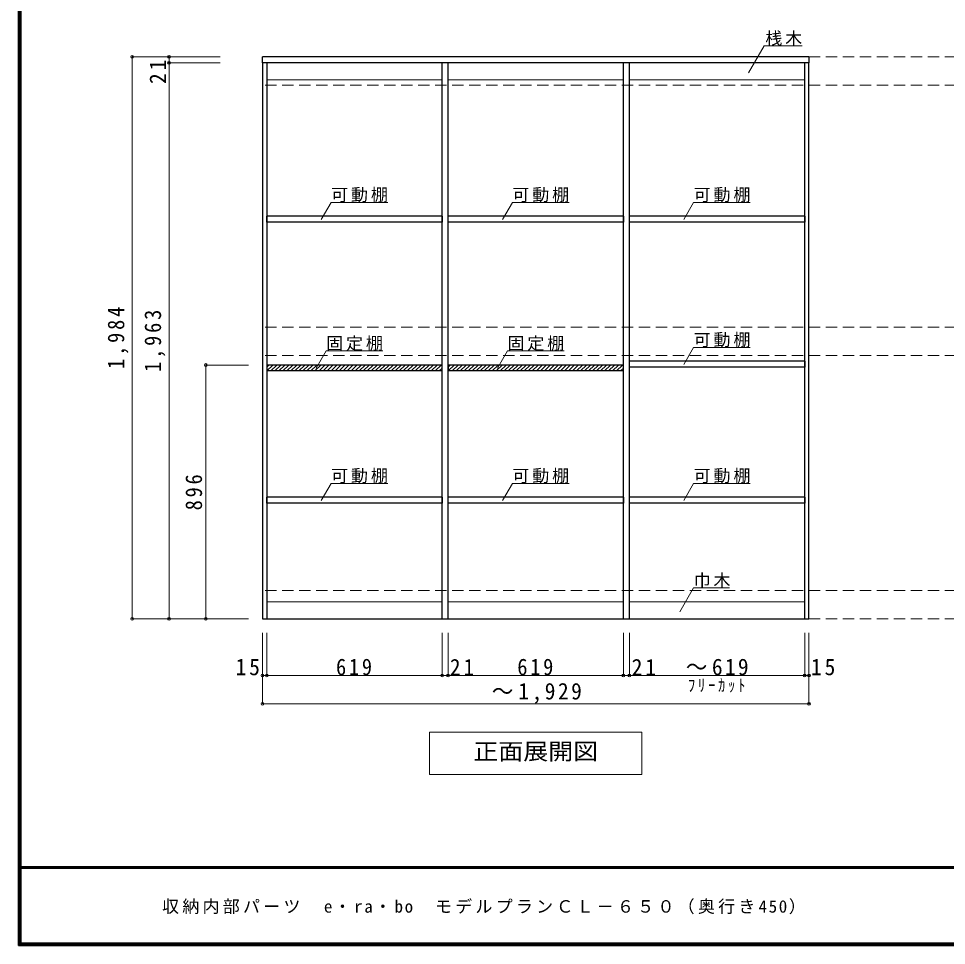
# Model space of a CAD drawing. Units: millimetres, scale not verified. Extents: x -3922 to 3878, y -2932 to 2722.
# Drawn here: x -3922 to -646, y -2864 to 408 of the extents above; entities that cross this region are included whole.
import ezdxf
from ezdxf.enums import TextEntityAlignment as Align

# ---------------------------------------------------------------- set-up
doc = ezdxf.new("R2010")
doc.units = ezdxf.units.MM
doc.header["$LTSCALE"] = 20
doc.header["$PDMODE"] = 32
doc.header["$PDSIZE"] = 10
doc.linetypes.add('DASHED2', pattern=[3, 2, -1])
for name, color, linetype, lineweight in [('0-2', 2, 'Continuous', 35), ('0-3_固定棚', 3, 'Continuous', 25), ('0-4_可動棚', 3, 'Continuous', 25), ('0-7_桟木・巾木', 2, 'Continuous', 35), ('0-A_文字', 7, 'Continuous', 18), ('0-B_寸法', 7, 'Continuous', 9), ('0-C_ハッチ', 4, 'Continuous', 9), ('F-1_枠', 6, 'Continuous', 40)]:
    doc.layers.add(name, color=color, linetype=linetype, lineweight=lineweight)
doc.layers.add('F-A_文字', color=7, linetype='Continuous')
doc.styles.add('ＭＳ ゴシック', font='')
doc.styles.get('ＭＳ ゴシック').set_extended_font_data('MS Gothic')

msp = doc.modelspace()

# ---------------------------------------------------------------- linework, layer by layer
at = {"layer": '0-2', "color": 3, "lineweight": 25}
for p, q in [((-3060.67, 251.73), (-3060.67, 272.73)), ((-1131.67, 272.73), (-3060.67, 272.73)), ((-1131.67, 272.73), (-1131.67, 251.73)), ((-3060.67, 251.73), (-3060.67, -1711.27)), ((-1131.67, 251.73), (-3060.67, 251.73)), ((-3045.67, 251.73), (-3045.67, -1711.27)), ((-2426.67, -1711.27), (-2426.67, 251.73)), ((-2405.67, -1711.27), (-2405.67, 251.73)), ((-1786.67, -1711.27), (-1786.67, 251.73)), ((-1765.67, -1711.27), (-1765.67, 251.73)), ((-1146.67, -1711.27), (-1146.67, 251.73)), ((-1131.67, -1711.27), (-1131.67, 251.73)), ((-3060.67, -1711.27), (-1131.67, -1711.27))]:
    msp.add_line(p, q, dxfattribs=at)
at = {"layer": '0-3_固定棚'}
for p, q in [((-3045.67, -815.27), (-3045.67, -836.27)), ((-2426.67, -815.27), (-3045.67, -815.27)), ((-2405.67, -815.27), (-2405.67, -836.27)), ((-1786.67, -815.27), (-2405.67, -815.27)), ((-2426.67, -836.27), (-3045.67, -836.27)), ((-1786.67, -836.27), (-2405.67, -836.27))]:
    msp.add_line(p, q, dxfattribs=at)
at = {"layer": '0-4_可動棚'}
for p, q in [((-3045.67, -311.27), (-3045.67, -290.27)), ((-2426.67, -290.27), (-3045.67, -290.27)), ((-2426.67, -290.27), (-2426.67, -311.27)), ((-2405.67, -311.27), (-2405.67, -290.27)), ((-1786.67, -290.27), (-2405.67, -290.27)), ((-1786.67, -290.27), (-1786.67, -311.27)), ((-1765.67, -311.27), (-1765.67, -290.27)), ((-1146.67, -290.27), (-1765.67, -290.27)), ((-1146.67, -290.27), (-1146.67, -311.27)), ((-2426.67, -311.27), (-3045.67, -311.27)), ((-1786.67, -311.27), (-2405.67, -311.27)), ((-1146.67, -311.27), (-1765.67, -311.27)), ((-1765.67, -823.27), (-1765.67, -802.27)), ((-1146.67, -802.27), (-1765.67, -802.27)), ((-1146.67, -802.27), (-1146.67, -823.27)), ((-1146.67, -823.27), (-1765.67, -823.27)), ((-3045.67, -1303.27), (-3045.67, -1282.27)), ((-2426.67, -1282.27), (-3045.67, -1282.27)), ((-2426.67, -1303.27), (-3045.67, -1303.27)), ((-2426.67, -1282.27), (-2426.67, -1303.27)), ((-2405.67, -1303.27), (-2405.67, -1282.27)), ((-1786.67, -1282.27), (-2405.67, -1282.27)), ((-1786.67, -1303.27), (-2405.67, -1303.27)), ((-1786.67, -1282.27), (-1786.67, -1303.27)), ((-1765.67, -1303.27), (-1765.67, -1282.27)), ((-1146.67, -1282.27), (-1765.67, -1282.27)), ((-1146.67, -1303.27), (-1765.67, -1303.27)), ((-1146.67, -1282.27), (-1146.67, -1303.27))]:
    msp.add_line(p, q, dxfattribs=at)
at = {"layer": '0-7_桟木・巾木', "color": 7, "lineweight": 18}
for p, q in [((-2426.67, 191.73), (-3045.67, 191.73)), ((-1786.67, 191.73), (-2405.67, 191.73)), ((-1146.67, 191.73), (-1765.67, 191.73)), ((-3045.67, -1651.27), (-2426.67, -1651.27)), ((-2405.67, -1651.27), (-1786.67, -1651.27)), ((-1765.67, -1651.27), (-1146.67, -1651.27))]:
    msp.add_line(p, q, dxfattribs=at)
at = {"layer": '0-A_文字'}
for p, q in [((-1345.08, 216.5), (-1290.25, 311.47)), ((-1155.67, 311.47), (-1290.25, 311.47)), ((-2853.67, -301.79), (-2818.66, -241.14)), ((-2618.66, -241.14), (-2818.66, -241.14)), ((-2213.67, -301.79), (-2178.66, -241.14)), ((-1978.66, -241.14), (-2178.66, -241.14)), ((-1573.67, -301.79), (-1538.66, -241.14)), ((-1338.66, -241.14), (-1538.66, -241.14)), ((-1573.67, -813.79), (-1538.66, -753.14)), ((-1338.66, -753.14), (-1538.66, -753.14)), ((-2871.18, -826.33), (-2836.17, -765.68)), ((-2636.17, -765.68), (-2836.17, -765.68)), ((-2231.18, -826.33), (-2196.17, -765.68)), ((-1996.17, -765.68), (-2196.17, -765.68)), ((-2853.67, -1293.79), (-2818.66, -1233.14)), ((-2618.66, -1233.14), (-2818.66, -1233.14)), ((-2213.67, -1293.79), (-2178.66, -1233.14)), ((-1978.66, -1233.14), (-2178.66, -1233.14)), ((-1573.67, -1293.79), (-1538.66, -1233.14)), ((-1338.66, -1233.14), (-1538.66, -1233.14)), ((-1587.41, -1686.83), (-1538.66, -1602.39)), ((-1538.66, -1602.39), (-1412.63, -1602.39)), ((-1721.17, -2111.27), (-1721.17, -2261.27)), ((-2471.17, -2261.27), (-1721.17, -2261.27))]:
    msp.add_line(p, q, dxfattribs=at)
msp.add_lwpolyline([(-1721.17, -2111.27), (-2471.17, -2111.27), (-2471.17, -2261.27)], dxfattribs=at)
at = {"layer": '0-B_寸法', "color": 4}
for p, q in [((-3520.67, 272.73), (-3520.67, -1711.27)), ((-3520.67, 272.73), (-3390.67, 272.73)), ((-3390.67, 272.73), (-3390.67, 251.73)), ((-3390.67, 272.73), (-3210.67, 272.73)), ((-3390.67, 251.73), (-3210.67, 251.73)), ((-3390.67, 251.73), (-3390.67, -1711.27)), ((-3260.67, -815.27), (-3110.67, -815.27)), ((-3260.67, -1711.27), (-3260.67, -815.27)), ((-3520.67, -1711.27), (-3390.67, -1711.27)), ((-3390.67, -1711.27), (-3110.67, -1711.27)), ((-3060.67, -1911.27), (-3060.67, -1761.27)), ((-3045.67, -1911.27), (-3045.67, -1761.27)), ((-2426.67, -1911.27), (-2426.67, -1761.27)), ((-2405.67, -1911.27), (-2405.67, -1761.27)), ((-1786.67, -1911.27), (-1786.67, -1761.27)), ((-1765.67, -1911.27), (-1765.67, -1761.27)), ((-1146.67, -1911.27), (-1146.67, -1761.27)), ((-1131.67, -1911.27), (-1131.67, -1761.27)), ((-3045.67, -1911.27), (-3060.67, -1911.27)), ((-3060.67, -2011.27), (-3060.67, -1911.27)), ((-2426.67, -1911.27), (-3045.67, -1911.27)), ((-2405.67, -1911.27), (-2426.67, -1911.27)), ((-1146.67, -1911.27), (-2405.67, -1911.27)), ((-1131.67, -1911.27), (-1146.67, -1911.27)), ((-1131.67, -2011.27), (-1131.67, -1911.27)), ((-3060.67, -2011.27), (-1131.67, -2011.27))]:
    msp.add_line(p, q, dxfattribs=at)
at = {"layer": '0-B_寸法', "color": 4, "linetype": 'DASHED2'}
for p, q in [((3048.33, 272.73), (-3060.67, 272.73)), ((3048.33, 172.73), (-3060.67, 172.73)), ((3048.33, -681.27), (-3060.67, -681.27)), ((3048.33, -781.27), (-3060.67, -781.27)), ((3048.33, -1611.27), (-3060.67, -1611.27)), ((3048.33, -1711.27), (-3060.67, -1711.27))]:
    msp.add_line(p, q, dxfattribs=at)
at = {"layer": '0-B_寸法'}
for p in [(-3520.67, 272.73), (-3390.67, 272.73), (-3390.67, 251.73), (-3260.67, -815.27), (-3520.67, -1711.27), (-3390.67, -1711.27), (-3260.67, -1711.27), (-3060.67, -1911.27), (-3045.67, -1911.27), (-2426.67, -1911.27), (-2405.67, -1911.27), (-1786.67, -1911.27), (-1765.67, -1911.27), (-1146.67, -1911.27), (-1131.67, -1911.27), (-3060.67, -2011.27), (-1131.67, -2011.27)]:
    msp.add_point(p, dxfattribs=at)
at = {"layer": '0-C_ハッチ'}
for p, q in [((-3045.67, -822.63), (-3038.3, -815.27)), ((-3045.16, -836.27), (-3024.16, -815.27)), ((-3031.02, -836.27), (-3010.02, -815.27)), ((-3016.88, -836.27), (-2995.88, -815.27)), ((-3002.73, -836.27), (-2981.73, -815.27)), ((-2988.59, -836.27), (-2967.59, -815.27)), ((-2974.45, -836.27), (-2953.45, -815.27)), ((-2960.31, -836.27), (-2939.31, -815.27)), ((-2946.17, -836.27), (-2925.17, -815.27)), ((-2932.02, -836.27), (-2911.02, -815.27)), ((-2917.88, -836.27), (-2896.88, -815.27)), ((-2903.74, -836.27), (-2882.74, -815.27)), ((-2889.6, -836.27), (-2868.6, -815.27)), ((-2875.46, -836.27), (-2854.46, -815.27)), ((-2861.31, -836.27), (-2840.31, -815.27)), ((-2847.17, -836.27), (-2826.17, -815.27)), ((-2833.03, -836.27), (-2812.03, -815.27)), ((-2818.89, -836.27), (-2797.89, -815.27)), ((-2804.75, -836.27), (-2783.75, -815.27)), ((-2790.6, -836.27), (-2769.6, -815.27)), ((-2776.46, -836.27), (-2755.46, -815.27)), ((-2762.32, -836.27), (-2741.32, -815.27)), ((-2748.18, -836.27), (-2727.18, -815.27)), ((-2734.03, -836.27), (-2713.03, -815.27)), ((-2719.89, -836.27), (-2698.89, -815.27)), ((-2705.75, -836.27), (-2684.75, -815.27)), ((-2691.61, -836.27), (-2670.61, -815.27)), ((-2677.47, -836.27), (-2656.47, -815.27)), ((-2663.32, -836.27), (-2642.32, -815.27)), ((-2649.18, -836.27), (-2628.18, -815.27)), ((-2635.04, -836.27), (-2614.04, -815.27)), ((-2620.9, -836.27), (-2599.9, -815.27)), ((-2606.76, -836.27), (-2585.76, -815.27)), ((-2592.61, -836.27), (-2571.61, -815.27)), ((-2578.47, -836.27), (-2557.47, -815.27)), ((-2564.33, -836.27), (-2543.33, -815.27)), ((-2550.19, -836.27), (-2529.19, -815.27)), ((-2536.04, -836.27), (-2515.04, -815.27)), ((-2521.9, -836.27), (-2500.9, -815.27)), ((-2507.76, -836.27), (-2486.76, -815.27)), ((-2493.62, -836.27), (-2472.62, -815.27)), ((-2479.48, -836.27), (-2458.48, -815.27)), ((-2465.33, -836.27), (-2444.33, -815.27)), ((-2451.19, -836.27), (-2430.19, -815.27)), ((-2405.67, -822.63), (-2398.3, -815.27)), ((-2405.16, -836.27), (-2384.16, -815.27)), ((-2391.02, -836.27), (-2370.02, -815.27)), ((-2376.88, -836.27), (-2355.88, -815.27)), ((-2362.73, -836.27), (-2341.73, -815.27)), ((-2348.59, -836.27), (-2327.59, -815.27)), ((-2334.45, -836.27), (-2313.45, -815.27)), ((-2320.31, -836.27), (-2299.31, -815.27)), ((-2306.17, -836.27), (-2285.17, -815.27)), ((-2292.02, -836.27), (-2271.02, -815.27)), ((-2277.88, -836.27), (-2256.88, -815.27)), ((-2263.74, -836.27), (-2242.74, -815.27)), ((-2249.6, -836.27), (-2228.6, -815.27)), ((-2235.46, -836.27), (-2214.46, -815.27)), ((-2221.31, -836.27), (-2200.31, -815.27)), ((-2207.17, -836.27), (-2186.17, -815.27)), ((-2193.03, -836.27), (-2172.03, -815.27)), ((-2178.89, -836.27), (-2157.89, -815.27)), ((-2164.75, -836.27), (-2143.75, -815.27)), ((-2150.6, -836.27), (-2129.6, -815.27)), ((-2136.46, -836.27), (-2115.46, -815.27)), ((-2122.32, -836.27), (-2101.32, -815.27)), ((-2108.18, -836.27), (-2087.18, -815.27)), ((-2094.03, -836.27), (-2073.03, -815.27)), ((-2079.89, -836.27), (-2058.89, -815.27)), ((-2065.75, -836.27), (-2044.75, -815.27)), ((-2051.61, -836.27), (-2030.61, -815.27)), ((-2037.47, -836.27), (-2016.47, -815.27)), ((-2023.32, -836.27), (-2002.32, -815.27)), ((-2009.18, -836.27), (-1988.18, -815.27)), ((-1995.04, -836.27), (-1974.04, -815.27)), ((-1980.9, -836.27), (-1959.9, -815.27)), ((-1966.76, -836.27), (-1945.76, -815.27)), ((-1952.61, -836.27), (-1931.61, -815.27)), ((-1938.47, -836.27), (-1917.47, -815.27)), ((-1924.33, -836.27), (-1903.33, -815.27)), ((-1910.19, -836.27), (-1889.19, -815.27)), ((-1896.04, -836.27), (-1875.04, -815.27)), ((-1881.9, -836.27), (-1860.9, -815.27)), ((-1867.76, -836.27), (-1846.76, -815.27)), ((-1853.62, -836.27), (-1832.62, -815.27)), ((-1839.48, -836.27), (-1818.48, -815.27)), ((-1825.33, -836.27), (-1804.33, -815.27)), ((-1811.19, -836.27), (-1790.19, -815.27)), ((-2437.05, -836.27), (-2426.67, -825.88)), ((-1797.05, -836.27), (-1786.67, -825.88))]:
    msp.add_line(p, q, dxfattribs=at)
at = {"layer": 'F-1_枠'}
for p, q in [((-3922.03, 2722.29), (-3922.03, -2864.37)), ((-3918.7, 2722.29), (-3918.7, -2864.37)), ((-3915.36, 2722.29), (-3915.36, -2864.37)), ((3877.97, -2587.71), (-3922.03, -2587.71)), ((3877.97, -2591.04), (-3922.03, -2591.04)), ((3877.97, -2857.71), (-3922.03, -2857.71)), ((3877.97, -2861.04), (-3922.03, -2861.04)), ((3877.97, -2864.37), (-3922.03, -2864.37))]:
    msp.add_line(p, q, dxfattribs=at)

# ---------------------------------------------------------------- texts
at = {"layer": '0-A_文字', "style": 'ＭＳ ゴシック', "width": 1.1}
msp.add_text('正面展開図', height=58.65, dxfattribs=at).set_placement((-2316.17, -2226.27), align=Align.BOTTOM_LEFT)
at = {"layer": '0-A_文字', "char_height": 43.99, "attachment_point": 7, "style": 'ＭＳ ゴシック'}
for s, insert in [('\\T1.17;桟木', (-1285.67, 311.47)), ('\\T1.17;可動棚', (-2818.66, -241.14)), ('\\T1.17;可動棚', (-2178.66, -241.14)), ('\\T1.17;可動棚', (-1538.66, -241.14)), ('\\T1.17;固定棚', (-2836.17, -765.68)), ('\\T1.17;固定棚', (-2196.17, -765.68)), ('\\T1.17;可動棚', (-1538.66, -753.14)), ('\\T1.17;可動棚', (-2818.66, -1233.14)), ('\\T1.17;可動棚', (-2178.66, -1233.14)), ('\\T1.17;可動棚', (-1538.66, -1233.14)), ('\\T1.17;巾木', (-1538.66, -1602.39)), ('\\T1.39;\\W0.85;ﾌﾘｰｶｯﾄ', (-1558.67, -1971.27))]:
    msp.add_mtext(s, dxfattribs=dict(at, insert=insert))
at = {"layer": '0-B_寸法', "char_height": 58.65, "attachment_point": 7, "rotation": 90, "style": 'ＭＳ ゴシック'}
for s, insert in [('\\T1.27;\\W0.95;21', (-3401.05, 176.73)), ('\\T1.28;\\W0.9;1,984', (-3533.81, -829.27)), ('\\T1.28;\\W0.9;1,963', (-3403.81, -839.77)), ('\\T1.27;\\W0.9;896', (-3273.43, -1328.27))]:
    msp.add_mtext(s, dxfattribs=dict(at, insert=insert))
at = {"layer": '0-B_寸法', "char_height": 58.65, "attachment_point": 7, "style": 'ＭＳ ゴシック'}
for s, insert in [('\\T1.27;\\W0.95;15', (-3156.05, -1911.27)), ('\\T1.27;\\W0.9;619', (-2801.17, -1911.27)), ('\\T1.27;\\W0.95;21', (-2399.46, -1911.27)), ('\\T1.27;\\W0.9;619', (-2161.17, -1911.27)), ('\\T1.27;\\W0.95;21', (-1757.41, -1911.27)), ('\\T1.21;\\W0.95;～619', (-1566.17, -1911.27)), ('\\T1.27;\\W0.95;15', (-1124.46, -1911.27)), ('\\T1.23;\\W0.95;～1,929', (-2251.17, -2011.27))]:
    msp.add_mtext(s, dxfattribs=dict(at, insert=insert))
at = {"layer": 'F-A_文字', "insert": (-3415.36, -2754.37), "char_height": 43.99, "attachment_point": 7, "style": 'ＭＳ ゴシック'}
msp.add_mtext('\\T1.19;収納内部パーツ\u3000e・ra・bo\u3000モデルプランＣＬ－６５０（奥行き450）', dxfattribs=at)

doc.saveas('drawing.dxf')
